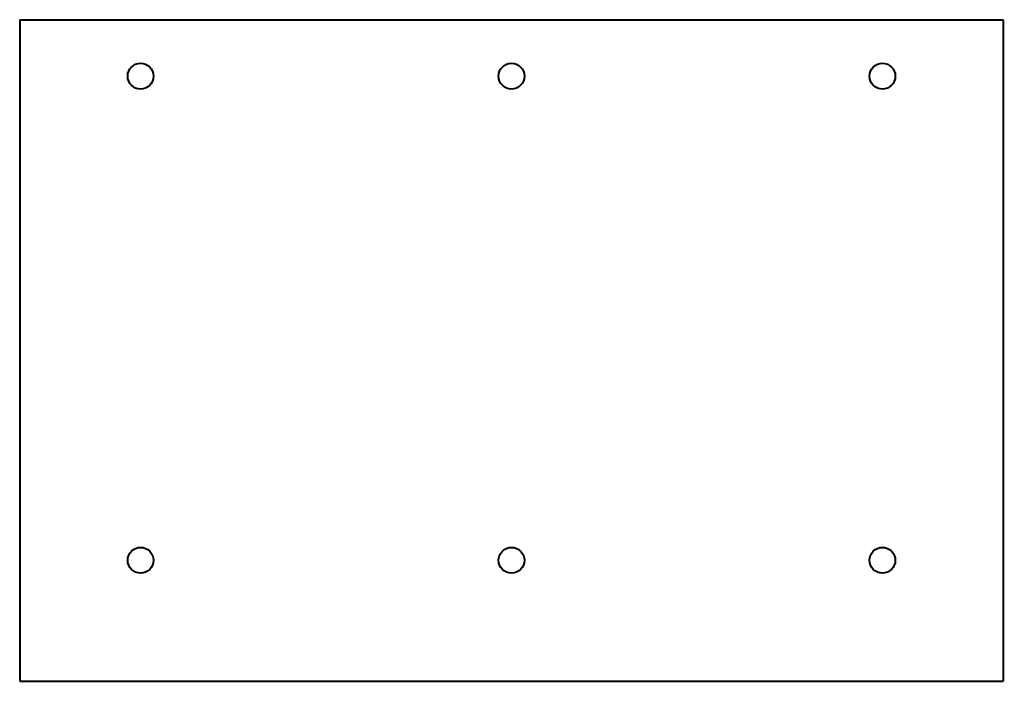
# Model space of a CAD drawing. Header units: inches. Extents: x -50 to 255, y 44 to 249.
import ezdxf

# ---------------------------------------------------------------- set-up
doc = ezdxf.new("R2010")
doc.units = ezdxf.units.IN
doc.header["$MEASUREMENT"] = 0
doc.layers.add('Visible', color=7, linetype='Continuous', lineweight=40)

msp = doc.modelspace()

# ---------------------------------------------------------------- linework, layer by layer
at = {"layer": 'Visible'}
for p, q in [((-50.28, 248.82), (254.72, 248.82)), ((-50.28, 248.82), (-50.28, 43.82)), ((254.72, 248.82), (254.72, 43.82)), ((-50.28, 43.82), (254.72, 43.82))]:
    msp.add_line(p, q, dxfattribs=at)
for centre in [(-12.78, 231.32), (102.22, 231.32), (217.22, 231.32), (-12.78, 81.32), (102.22, 81.32), (217.22, 81.32)]:
    msp.add_circle(centre, 4, dxfattribs=at)

doc.saveas('drawing.dxf')
